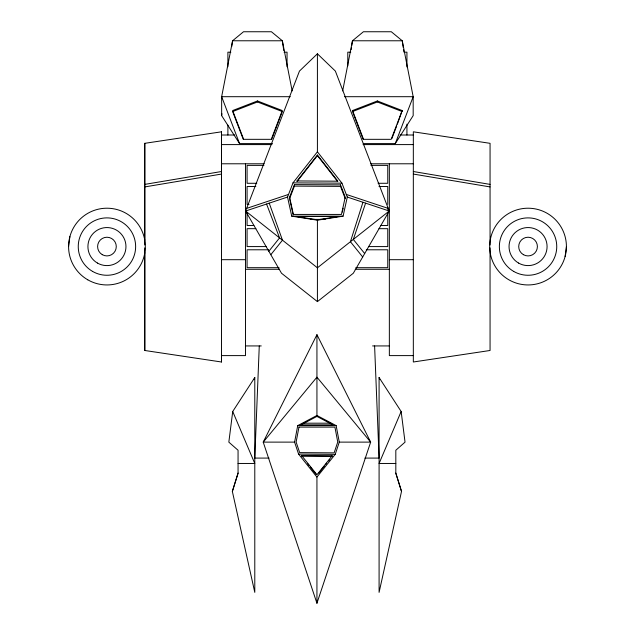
<?xml version="1.0" encoding="UTF-8"?>
<svg xmlns="http://www.w3.org/2000/svg" width="635" height="635" viewBox="0 0 635 635"><rect width="100%" height="100%" fill="white"/><g stroke="black" fill="none" stroke-linecap="round" stroke-linejoin="round"><path stroke-width="0.95" d="M221.504 355.203L221.504 361.998L144.772 350.488L144.772 252.651M144.772 244.991L144.772 143.32L221.504 131.81L221.504 361.998M221.504 246.904L221.504 131.81M301.617 455.549L301.617 456.216L332.184 456.43L332.192 455.763L301.617 455.549L316.944 474.726L332.192 455.763M259.27 345.948L254.786 458.089L269.042 458.089M232.72 411.496L228.838 442.143L238.061 450.255L238.061 473.258L232.354 491.426L254.786 592.368L254.786 377.523L232.72 411.496L254.786 463.463L238.061 463.463M68.58 246.578L69.89 236.649M565.11 256.508L566.42 246.578A38.362 38.362 0 0 0 508.873 213.352A38.362 38.362 0 0 0 508.873 279.805A38.362 38.362 0 0 0 566.42 246.578M272.478 143.597L239.562 143.597L221.647 115.633L221.933 113.689M231.727 46.609L232.585 40.775L243.515 31.75L271.423 31.75L282.353 40.775L292.156 90.908M351.195 49.522L351.48 47.577M351.766 45.633L352.473 40.775L363.41 31.75L391.311 31.75L402.249 40.775L413.179 96.695L413.179 115.633L395.272 143.597L363.323 143.597M316.936 477.068L298.593 454.104L294.592 442.119L297.728 425.609L316.936 415.473L336.145 425.609L339.28 442.119L335.201 454.358L316.936 477.068L316.936 603.25L263.223 442.119L316.936 334.693L370.649 442.119L316.936 603.25M342.67 90.908L352.473 40.775L402.249 40.775L403.241 47.577M342.289 212.098L343.13 208.256M317.413 151.805L292.997 182.872L287.536 197.048L291.727 216.162L317.413 220.194L343.098 216.162L347.297 197.048L341.947 183.166L317.413 151.805L317.413 53.8L335.367 71.088L389.231 211.026L353.322 273.225L317.413 301.617L281.503 273.225L245.594 211.026L299.458 71.088L317.413 53.8M401.518 491.426L379.087 592.368L379.087 377.523L401.153 411.496L405.035 442.143L395.819 450.255L395.819 473.258L401.518 491.426L395.819 473.051M232.354 491.426L238.061 473.051M362.942 202.263L350.417 241.721L362.696 257M254.175 379.357L254.786 377.523M365.601 203.152L353.322 239.419L364.68 253.555M271.645 139.422L282.289 111.554L257.469 101.965L232.648 111.554L243.292 139.422M402.185 110.553L391.2 139.327L363.522 139.327L352.536 110.553L377.357 100.965L402.185 110.553L397.375 124.142M391.882 138.525L396.692 125.936M395.272 143.597L413.179 96.695L344.487 96.695M289.592 197.167L294.426 184.602L340.511 184.88L345.234 197.167L341.447 214.432L293.378 214.432L289.592 197.167L289.592 198.668L294.426 186.103L294.426 184.602M401.153 411.496L379.087 463.463L395.819 463.463M297.021 180.943L317.413 155.011L337.899 181.197L297.021 180.943L297.021 181.602L317.413 155.662L317.413 155.011M268.827 251.269L279.567 237.887L266.565 204.041M270.812 254.706L282.472 240.189L269.224 203.152M318.77 473.123L324.255 466.288M325.477 464.772L326.7 463.256M328.525 460.986L329.748 459.462M257.469 100.965L232.648 110.553L243.634 139.327L271.304 139.327L282.289 110.553L257.469 100.965L257.469 101.965M402.185 111.554L377.357 101.965L352.536 111.554L352.536 110.553M246.602 208.407L288.544 194.421M287.536 197.048L245.594 211.026L317.413 267.811L389.231 211.026L347.297 197.048M144.772 184.388L221.504 171.521M144.772 186.92L221.504 174.061M230.854 52.173L227.894 52.173L227.894 66.77M284.083 52.173L287.044 52.173L287.044 66.77M350.742 52.173L347.789 52.173L347.789 65.977M403.979 52.173L406.932 52.173L406.932 66.961M290.346 96.695L221.647 96.695L221.647 115.633M221.504 135.009L234.799 135.009M400.034 135.009L413.329 135.009M221.504 144.597L271.931 144.597M363.069 144.597L413.329 144.597M221.504 163.782L264.2 163.782M370.626 163.782L413.329 163.782M263.922 165.378L247.078 165.378L247.078 183.285L256.754 183.285M370.911 165.378L387.755 165.378L387.755 183.285L378.079 183.285M255.849 186.484L247.078 186.484L247.078 204.383L249.015 204.383M378.976 186.484L387.755 186.484L387.755 204.383M291.727 216.162L343.098 216.162M310.602 219.392L325.199 219.392M253.849 225.481L247.078 225.481L247.078 212.288M380.976 225.481L387.755 225.481L387.755 212.288M255.849 228.679L247.078 228.679L247.078 246.586L266.43 246.586M378.976 228.679L387.755 228.679L387.755 246.586L368.403 246.586M268.526 249.785L247.078 249.785L247.078 267.684L279.011 267.684M366.308 249.785L387.755 249.785L387.755 267.684L355.822 267.684M221.504 259.691L245.483 259.691M389.35 259.691L413.329 259.691M245.483 269.288L279.598 269.288M355.235 269.288L389.35 269.288M245.483 345.932L261.247 345.932M372.594 345.932L389.35 345.932M221.504 355.608L245.483 355.608L245.483 163.782M413.329 355.608L389.35 355.608L389.35 163.782M303.832 423.188L330.041 423.188M297.728 425.609L336.145 425.609M294.592 442.119L263.223 442.119L316.936 377.158L370.649 442.119L339.28 442.119M364.839 458.089L379.087 458.089L374.602 345.948M292.997 182.872L341.947 183.166M294.426 186.103L340.511 186.38L345.234 198.668M298.593 454.104L335.201 454.358M413.329 171.521L490.061 184.388M413.329 174.061L490.061 186.92M346.281 194.421L388.223 208.407M307.745 463.891L308.967 465.423M310.197 466.955L316.325 474.631M317.413 155.662L337.304 181.078M352.877 112.451L363.18 139.422M239.562 143.597L221.647 96.695L232.585 40.775L282.353 40.775L283.774 50.498M379.087 377.523L379.698 379.357M289.806 199.628L293.172 214.971M403.527 49.522L403.812 51.467M490.061 244.991L490.061 143.32L413.329 131.81L413.329 361.998L490.061 350.488L490.061 247.864M406.932 124.158L406.932 135.009M387.755 207.581L387.755 209.463M377.357 100.965L377.357 101.965M340.511 184.88L340.511 186.38M317.413 220.194L317.413 301.617M316.936 334.693L316.936 415.473M227.894 125.143L227.894 135.009M144.772 143.32L144.772 240.205M144.772 247.864L144.772 350.488M298.966 427.101L296.132 442.016L299.664 452.62L334.129 452.866L337.749 442.016L334.915 427.101L298.966 427.101M316.936 416.417L300.919 424.871L332.954 424.871L316.936 416.417M338.828 216.456L317.413 219.821L295.997 216.456L338.828 216.456M518.549 263.049A19.018 19.018 0 0 0 547.076 246.578A19.018 19.018 0 0 0 518.549 230.108A19.018 19.018 0 0 0 518.549 263.049M523.383 254.667A9.342 9.342 0 0 0 537.4 246.578A9.342 9.342 0 0 0 523.383 238.482A9.342 9.342 0 0 0 523.383 254.667M513.707 271.423A28.694 28.694 0 0 0 556.744 246.578A28.694 28.694 0 0 0 513.707 221.726A28.694 28.694 0 0 0 513.707 271.423M97.433 263.049A19.018 19.018 0 0 0 125.96 246.578A19.018 19.018 0 0 0 97.433 230.108A19.018 19.018 0 0 0 97.433 263.049M102.275 254.667A9.342 9.342 0 0 0 116.284 246.578A9.342 9.342 0 0 0 102.275 238.482A9.342 9.342 0 0 0 102.275 254.667M92.599 271.423A28.694 28.694 0 0 0 135.636 246.578A28.694 28.694 0 0 0 92.599 221.726A28.694 28.694 0 0 0 92.599 271.423M87.765 279.805A38.362 38.362 0 0 0 145.312 246.578A38.362 38.362 0 0 0 87.765 213.352A38.362 38.362 0 0 0 87.765 279.805"/></g></svg>
